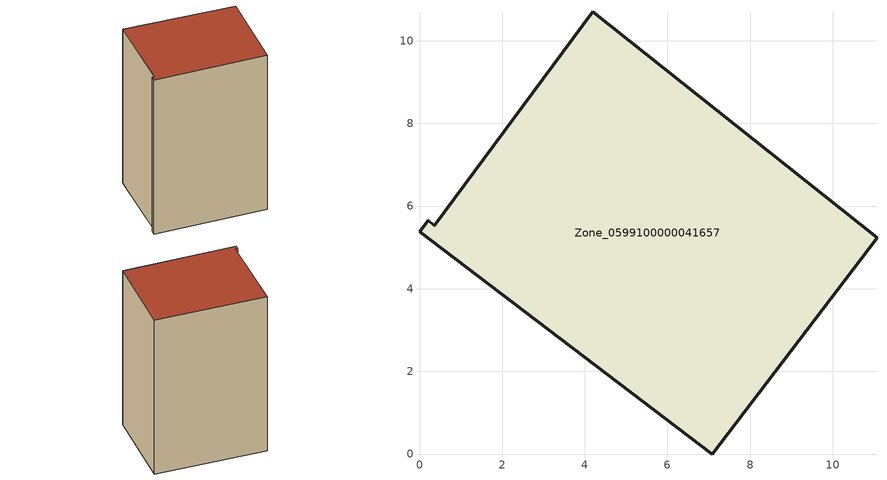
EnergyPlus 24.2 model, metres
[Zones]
Zone_0599100000041657
 floor ground (C_G): 0,5.38 0.21,5.65 0.35,5.53 4.19,10.7 11.07,5.24 7.09,0 z0
 wall outside (C_F): 7.09,0 11.07,5.24 4.19,10.7 0.35,5.53 0.21,5.65 0,5.38 7.09,0 z0:13.96
 roof outside (C_R): 0.21,5.65 0,5.38 7.09,0 11.07,5.24 4.19,10.7 0.35,5.53 z13.96
[BUILDING]
Pand.0599100000041657: North Axis=0; Terrain=City; Loads Convergence Tolerance Value=0.04; Temperature Convergence Tolerance Value=0.4; Solar Distribution=FullExterior; Maximum Number of Warmup Days=25; Minimum Number of Warmup Days=1
[Site:Location]
Rotterdam.The.Hague.AP_ZH_NLD Design_Conditions: Latitude=51.96; Longitude=4.45; Time Zone=1; Elevation=-4.5
[SITE:GROUNDTEMPERATURE:BUILDINGSURFACE]
18, 18, 18, 18, 18, 18, 18, 18, 18, 18, 18, 18
[MATERIAL] Thermal Absorptance=0.9; Solar Absorptance=0.7; Visible Absorptance=0.7
Name | Roughness | Thickness | Conductivity | Density | Specific Heat
G.TI.1946 | MediumSmooth | 0.15 | 1 | 540 | 1210
F.TI.1946 | Rough | 0.3 | 0.857143 | 1920 | 840
R.TI.1946 | MediumRough | 0.2 | 0.1 | 1500 | 1000
[CONSTRUCTION]
C_G: G.TI.1946
C_F: F.TI.1946
C_R: R.TI.1946
[ZONE]
Zone_0599100000041657: Type=1; Multiplier=1; Ceiling Height=Autocalculate; Volume=Autocalculate; Floor Area=autocalculate; Part of Total Floor Area=Yes
[ZONEINFILTRATION:DESIGNFLOWRATE]
Infil_Zone_0599100000041657: Zone or ZoneList or Space or SpaceList=Zone_0599100000041657; Schedule=AlwaysOn; Design Flow Rate Calculation Method=Flow/Area; Flow Rate per Floor Area=0.003; Constant Term Coefficient=1; Temperature Term Coefficient=0; Velocity Term Coefficient=0; Velocity Squared Term Coefficient=0
[HVACTEMPLATE:ZONE:IDEALLOADSAIRSYSTEM]
Zone_0599100000041657: Maximum Heating Supply Air Temperature=50; Minimum Cooling Supply Air Temperature=13; Maximum Heating Supply Air Humidity Ratio=0.0156; Minimum Cooling Supply Air Humidity Ratio=0.0077; Heating Limit=NoLimit; Cooling Limit=NoLimit; Dehumidification Control Type=ConstantSensibleHeatRatio; Cooling Sensible Heat Ratio=0.7; Dehumidification Setpoint=60; Humidification Control Type=None; Humidification Setpoint=30; Outdoor Air Method=None; Outdoor Air Flow Rate per Person=0.00944; Outdoor Air Flow Rate per Zone Floor Area=0; Outdoor Air Flow Rate per Zone=0; Demand Controlled Ventilation Type=None; Outdoor Air Economizer Type=NoEconomizer; Heat Recovery Type=None; Sensible Heat Recovery Effectiveness=0.7; Latent Heat Recovery Effectiveness=0.65
[ZONECONTROL:THERMOSTAT]
ThermostatControl_Zone_0599100000041657: Zone or ZoneList=Zone_0599100000041657; Control Type Schedule=DualSetpointControlType; Control 1=Thermostat_Zone_0599100000041657; Temperature Difference Between Cutout And Setpoint=0
[THERMOSTATSETPOINT:DUALSETPOINT]
Thermostat_Zone_0599100000041657: Heating Setpoint Temperature Schedule=HeatingSetpoint_Zone_0599100000041657; Cooling Setpoint Temperature Schedule=CoolingSetpoint_Zone_0599100000041657
[SCHEDULE:COMPACT]
HeatingSetpoint_Zone_0599100000041657: Through: 12/31, For: AllDays, Until: 24:00, 21
CoolingSetpoint_Zone_0599100000041657: Through: 12/31, For: AllDays, Until: 24:00, 24
DualSetpointControlType: Through: 12/31, For: AllDays, Until: 24:00, 4
AlwaysOn: Through: 12/31, For: AllDays, Until: 24:00, 1
